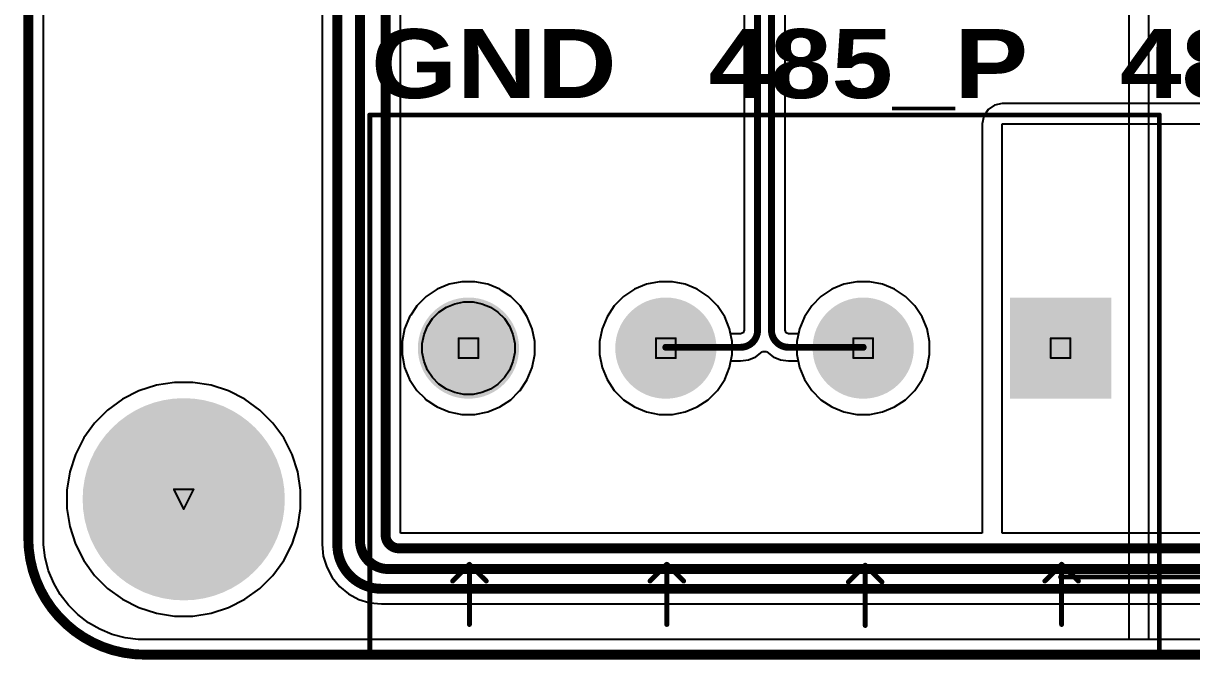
# Model space of a CAD drawing. Header units: inches. Extents: x -25 to 209, y 65 to 158.
# Drawn here: x -23.93 to 6.14, y 65.19 to 81.57 of the extents above; entities that cross this region are included whole.
import ezdxf

# ---------------------------------------------------------------- set-up
doc = ezdxf.new("R2010")
doc.units = ezdxf.units.IN
for name, color, linetype in [('Board Outline', 216, 'Continuous'), ('Bottom Layer', 5, 'Continuous'), ('Bottom Solder', 6, 'Continuous'), ('Drill Drawing', 1, 'Continuous'), ('Multi-Layer', 9, 'Continuous'), ('Pad Holes', 156, 'Continuous'), ('Top Layer', 1, 'Continuous'), ('Top Overlay', 2, 'Continuous'), ('Top Solder', 216, 'Continuous')]:
    doc.layers.add(name, color=color, linetype=linetype)
doc.styles.add('Arial Black_Bold', font='', dxfattribs={"height": 0.2})
doc.styles.get('Arial Black_Bold').set_extended_font_data('Arial Black', bold=True)

# ---------------------------------------------------------------- blocks, each defined once
blk = doc.blocks.new('TB008A_508_04BE_8')
at = {"layer": 'Bottom Layer'}
blk.add_hatch(color=5, dxfattribs=at).paths.add_polyline_path([(-1.2, 1.2), (1.2, 1.2), (1.2, -1.2), (-1.2, -1.2)])
h = blk.add_hatch(color=5, dxfattribs=at)
edge = h.paths.add_edge_path()
edge.add_arc((5.08, 0), 1.2, 0, 360)
h = blk.add_hatch(color=5, dxfattribs=at)
edge = h.paths.add_edge_path()
edge.add_arc((10.16, 0), 1.2, 0, 360)
h = blk.add_hatch(color=5, dxfattribs=at)
edge = h.paths.add_edge_path()
edge.add_arc((15.24, 0), 1.2, 0, 360)
at = {"layer": 'Bottom Solder'}
blk.add_hatch(color=6, dxfattribs=at).paths.add_polyline_path([(-1.302, 1.302), (1.302, 1.302), (1.302, -1.302), (-1.302, -1.302)])
h = blk.add_hatch(color=6, dxfattribs=at)
edge = h.paths.add_edge_path()
edge.add_arc((5.08, 0), 1.302, 0, 360)
h = blk.add_hatch(color=6, dxfattribs=at)
edge = h.paths.add_edge_path()
edge.add_arc((10.16, 0), 1.302, 0, 360)
h = blk.add_hatch(color=6, dxfattribs=at)
edge = h.paths.add_edge_path()
edge.add_arc((15.24, 0), 1.302, 0, 360)
at = {"layer": 'Multi-Layer'}
h = blk.add_hatch(color=9, dxfattribs=at)
edge = h.paths.add_edge_path()
edge.add_arc((5.08, 0), 1.2, 0, 360)
h = blk.add_hatch(color=9, dxfattribs=at)
edge = h.paths.add_edge_path()
edge.add_arc((10.16, 0), 1.2, 0, 360)
h = blk.add_hatch(color=9, dxfattribs=at)
edge = h.paths.add_edge_path()
edge.add_arc((15.24, 0), 1.2, 0, 360)
at = {"layer": 'Pad Holes'}
h = blk.add_hatch(color=7, dxfattribs=at)
edge = h.paths.add_edge_path()
edge.add_arc((0, 0), 0.8, 0, 360)
h = blk.add_hatch(color=7, dxfattribs=at)
edge = h.paths.add_edge_path()
edge.add_arc((5.08, 0), 0.8, 0, 360)
h = blk.add_hatch(color=7, dxfattribs=at)
edge = h.paths.add_edge_path()
edge.add_arc((10.16, 0), 0.8, 0, 360)
h = blk.add_hatch(color=7, dxfattribs=at)
edge = h.paths.add_edge_path()
edge.add_arc((15.24, 0), 0.8, 0, 360)
at = {"layer": 'Top Layer'}
blk.add_hatch(color=1, dxfattribs=at).paths.add_polyline_path([(-1.2, 1.2), (1.2, 1.2), (1.2, -1.2), (-1.2, -1.2)])
h = blk.add_hatch(color=1, dxfattribs=at)
edge = h.paths.add_edge_path()
edge.add_arc((5.08, 0), 1.2, 0, 360)
h = blk.add_hatch(color=1, dxfattribs=at)
edge = h.paths.add_edge_path()
edge.add_arc((10.16, 0), 1.2, 0, 360)
h = blk.add_hatch(color=1, dxfattribs=at)
edge = h.paths.add_edge_path()
edge.add_arc((15.24, 0), 1.2, 0, 360)
at = {"layer": 'Top Solder'}
blk.add_hatch(color=216, dxfattribs=at).paths.add_polyline_path([(-1.302, 1.302), (1.302, 1.302), (1.302, -1.302), (-1.302, -1.302)])
h = blk.add_hatch(color=216, dxfattribs=at)
edge = h.paths.add_edge_path()
edge.add_arc((5.08, 0), 1.302, 0, 360)
h = blk.add_hatch(color=216, dxfattribs=at)
edge = h.paths.add_edge_path()
edge.add_arc((10.16, 0), 1.302, 0, 360)
h = blk.add_hatch(color=216, dxfattribs=at)
edge = h.paths.add_edge_path()
edge.add_arc((15.24, 0), 1.302, 0, 360)
at = {"layer": 'Top Overlay'}
for points in [[(17.78, 7.89, 0.127, 0.127, 0), (-2.54, 7.89, 0.127, 0.127, 0)], [(-2.54, 7.89, 0.127, 0.127, 0), (-2.54, -6, 0.127, 0.127, 0)], [(17.78, 7.89, 0.127, 0.127, 0), (17.78, -6, 0.127, 0.127, 0)], [(-0.025, 7.112, 0.127, 0.127, 0), (-0.025, 5.563, 0.127, 0.127, 0)], [(5.029, 5.588, 0.127, 0.127, 0), (5.029, 7.137, 0.127, 0.127, 0)], [(10.135, 7.112, 0.127, 0.127, 0), (10.135, 5.563, 0.127, 0.127, 0)], [(15.215, 7.112, 0.127, 0.127, 0), (15.215, 5.563, 0.127, 0.127, 0)], [(-0.025, 5.563, 0.127, 0.127, 0), (-0.457, 5.994, 0.127, 0.127, 0)], [(0.406, 5.994, 0.127, 0.127, 0), (-0.025, 5.563, 0.127, 0.127, 0)], [(5.029, 5.588, 0.127, 0.127, 0), (4.597, 6.02, 0.127, 0.127, 0)], [(5.461, 6.02, 0.127, 0.127, 0), (5.029, 5.588, 0.127, 0.127, 0)], [(10.135, 5.563, 0.127, 0.127, 0), (9.703, 5.994, 0.127, 0.127, 0)], [(10.566, 5.994, 0.127, 0.127, 0), (10.135, 5.563, 0.127, 0.127, 0)], [(15.215, 5.563, 0.127, 0.127, 0), (14.783, 5.994, 0.127, 0.127, 0)], [(15.646, 5.994, 0.127, 0.127, 0), (15.215, 5.563, 0.127, 0.127, 0)], [(17.78, -6, 0.127, 0.127, 0), (-2.54, -6, 0.127, 0.127, 0)]]:
    blk.add_lwpolyline(points, format="xyseb", dxfattribs=at)
for points in [[(-2.572, 7.89, 0.0635, 0.0635, 1), (-2.508, 7.89, 0.0635, 0.0635, 1)], [(-2.572, 7.89, 0.0635, 0.0635, 1), (-2.508, 7.89, 0.0635, 0.0635, 1)], [(17.748, 7.89, 0.0635, 0.0635, 1), (17.812, 7.89, 0.0635, 0.0635, 1)], [(17.748, 7.89, 0.0635, 0.0635, 1), (17.812, 7.89, 0.0635, 0.0635, 1)], [(-0.057, 7.112, 0.0635, 0.0635, 1), (0.006, 7.112, 0.0635, 0.0635, 1)], [(4.997, 7.137, 0.0635, 0.0635, 1), (5.061, 7.137, 0.0635, 0.0635, 1)], [(10.103, 7.112, 0.0635, 0.0635, 1), (10.166, 7.112, 0.0635, 0.0635, 1)], [(15.183, 7.112, 0.0635, 0.0635, 1), (15.246, 7.112, 0.0635, 0.0635, 1)], [(-0.489, 5.994, 0.0635, 0.0635, 1), (-0.425, 5.994, 0.0635, 0.0635, 1)], [(0.375, 5.994, 0.0635, 0.0635, 1), (0.438, 5.994, 0.0635, 0.0635, 1)], [(4.566, 6.02, 0.0635, 0.0635, 1), (4.629, 6.02, 0.0635, 0.0635, 1)], [(5.429, 6.02, 0.0635, 0.0635, 1), (5.493, 6.02, 0.0635, 0.0635, 1)], [(9.671, 5.994, 0.0635, 0.0635, 1), (9.735, 5.994, 0.0635, 0.0635, 1)], [(10.535, 5.994, 0.0635, 0.0635, 1), (10.598, 5.994, 0.0635, 0.0635, 1)], [(14.751, 5.994, 0.0635, 0.0635, 1), (14.815, 5.994, 0.0635, 0.0635, 1)], [(15.615, 5.994, 0.0635, 0.0635, 1), (15.678, 5.994, 0.0635, 0.0635, 1)], [(-0.057, 5.563, 0.0635, 0.0635, 1), (0.006, 5.563, 0.0635, 0.0635, 1)], [(-0.057, 5.563, 0.0635, 0.0635, 1), (0.006, 5.563, 0.0635, 0.0635, 1)], [(-0.057, 5.563, 0.0635, 0.0635, 1), (0.006, 5.563, 0.0635, 0.0635, 1)], [(4.997, 5.588, 0.0635, 0.0635, 1), (5.061, 5.588, 0.0635, 0.0635, 1)], [(4.997, 5.588, 0.0635, 0.0635, 1), (5.061, 5.588, 0.0635, 0.0635, 1)], [(4.997, 5.588, 0.0635, 0.0635, 1), (5.061, 5.588, 0.0635, 0.0635, 1)], [(10.103, 5.563, 0.0635, 0.0635, 1), (10.166, 5.563, 0.0635, 0.0635, 1)], [(10.103, 5.563, 0.0635, 0.0635, 1), (10.166, 5.563, 0.0635, 0.0635, 1)], [(10.103, 5.563, 0.0635, 0.0635, 1), (10.166, 5.563, 0.0635, 0.0635, 1)], [(15.183, 5.563, 0.0635, 0.0635, 1), (15.246, 5.563, 0.0635, 0.0635, 1)], [(15.183, 5.563, 0.0635, 0.0635, 1), (15.246, 5.563, 0.0635, 0.0635, 1)], [(15.183, 5.563, 0.0635, 0.0635, 1), (15.246, 5.563, 0.0635, 0.0635, 1)], [(-2.572, -6, 0.0635, 0.0635, 1), (-2.508, -6, 0.0635, 0.0635, 1)], [(-2.572, -6, 0.0635, 0.0635, 1), (-2.508, -6, 0.0635, 0.0635, 1)], [(17.748, -6, 0.0635, 0.0635, 1), (17.812, -6, 0.0635, 0.0635, 1)], [(17.748, -6, 0.0635, 0.0635, 1), (17.812, -6, 0.0635, 0.0635, 1)]]:
    blk.add_lwpolyline(points, format="xyseb", close=True, dxfattribs=at)

msp = doc.modelspace()

# ---------------------------------------------------------------- hatches: boundary and pattern name
at = {"layer": 'Bottom Layer'}
h = msp.add_hatch(color=5, dxfattribs=at)
edge = h.paths.add_edge_path()
edge.add_arc((-19.8, 69.32), 2.5, 0, 360)
at = {"layer": 'Bottom Solder'}
h = msp.add_hatch(color=6, dxfattribs=at)
edge = h.paths.add_edge_path()
edge.add_arc((-19.8, 69.32), 2.602, 0, 360)
at = {"layer": 'Multi-Layer'}
h = msp.add_hatch(color=9, dxfattribs=at)
edge = h.paths.add_edge_path()
edge.add_arc((-19.8, 69.32), 2.5, 0, 360)
at = {"layer": 'Pad Holes'}
h = msp.add_hatch(color=7, dxfattribs=at)
edge = h.paths.add_edge_path()
edge.add_arc((-19.8, 69.32), 1.5, 0, 360)
at = {"layer": 'Top Layer'}
h = msp.add_hatch(color=1, dxfattribs=at)
edge = h.paths.add_edge_path()
edge.add_arc((-19.8, 69.32), 2.5, 0, 360)
at = {"layer": 'Top Solder'}
h = msp.add_hatch(color=216, dxfattribs=at)
edge = h.paths.add_edge_path()
edge.add_arc((-19.8, 69.32), 2.602, 0, 360)

# ---------------------------------------------------------------- linework, layer by layer
at = {"layer": 'Board Outline'}
for points in [[(-23.8, 68.32, 0.254, 0.254, 0), (-23.8, 116.32, 0.254, 0.254, 0)], [(-20.8, 65.32, 0.254, 0.254, -0.414214), (-23.8, 68.32, 0.254, 0.254, 0)], [(-20.8, 65.32, 0.254, 0.254, 0), (73.2, 65.32, 0.254, 0.254, 0)]]:
    msp.add_lwpolyline(points, format="xyseb", dxfattribs=at)
for points in [[(-23.864, 68.32, 0.127, 0.127, 1), (-23.737, 68.32, 0.127, 0.127, 1)], [(-23.864, 68.32, 0.127, 0.127, 1), (-23.737, 68.32, 0.127, 0.127, 1)], [(-20.864, 65.32, 0.127, 0.127, 1), (-20.737, 65.32, 0.127, 0.127, 1)], [(-20.864, 65.32, 0.127, 0.127, 1), (-20.737, 65.32, 0.127, 0.127, 1)]]:
    msp.add_lwpolyline(points, format="xyseb", close=True, dxfattribs=at)
at = {"layer": 'Bottom Layer'}
for p, q in [((-23.412, 68.32), (-23.412, 116.32)), ((4.521, 82.296), (4.521, 65.708)), ((5.039, 65.708), (5.039, 82.296)), ((-12.64, 74.918), (-12.97, 74.852)), ((-12.304, 74.918), (-12.64, 74.918)), ((-11.974, 74.852), (-12.304, 74.918)), ((-7.56, 74.918), (-7.89, 74.852)), ((-7.224, 74.918), (-7.56, 74.918)), ((-6.894, 74.852), (-7.224, 74.918)), ((-2.48, 74.918), (-2.81, 74.852)), ((-2.144, 74.918), (-2.48, 74.918)), ((-1.814, 74.852), (-2.144, 74.918)), ((-13.281, 74.724), (-13.561, 74.537)), ((-12.97, 74.852), (-13.281, 74.724)), ((-11.663, 74.724), (-11.974, 74.852)), ((-11.621, 74.695), (-11.663, 74.724)), ((-11.426, 74.565), (-11.621, 74.695)), ((-11.621, 74.695), (-11.621, 74.695)), ((-8.201, 74.724), (-8.481, 74.537)), ((-7.89, 74.852), (-8.201, 74.724)), ((-6.583, 74.724), (-6.894, 74.852)), ((-6.303, 74.537), (-6.583, 74.724)), ((-3.121, 74.724), (-3.401, 74.537)), ((-2.81, 74.852), (-3.121, 74.724)), ((-1.503, 74.724), (-1.814, 74.852)), ((-1.223, 74.537), (-1.503, 74.724)), ((-13.799, 74.299), (-13.827, 74.256)), ((-13.763, 74.335), (-13.799, 74.299)), ((-13.561, 74.537), (-13.763, 74.335)), ((-13.763, 74.335), (-13.763, 74.335)), ((-13.036, 74.265), (-12.819, 74.354)), ((-12.819, 74.354), (-12.589, 74.4)), ((-12.589, 74.4), (-12.355, 74.4)), ((-12.355, 74.4), (-12.125, 74.354)), ((-12.125, 74.354), (-11.908, 74.265)), ((-11.383, 74.537), (-11.426, 74.565)), ((-11.426, 74.565), (-11.426, 74.565)), ((-11.347, 74.501), (-11.383, 74.537)), ((-11.145, 74.299), (-11.347, 74.501)), ((-11.347, 74.501), (-11.347, 74.501)), ((-10.958, 74.019), (-11.145, 74.299)), ((-8.719, 74.299), (-8.906, 74.019)), ((-8.481, 74.537), (-8.719, 74.299)), ((-6.065, 74.299), (-6.303, 74.537)), ((-5.878, 74.019), (-6.065, 74.299)), ((-3.639, 74.299), (-3.826, 74.019)), ((-3.401, 74.537), (-3.639, 74.299)), ((-0.985, 74.299), (-1.223, 74.537)), ((-0.798, 74.019), (-0.985, 74.299)), ((-13.986, 74.019), (-14.114, 73.708)), ((-13.957, 74.061), (-13.986, 74.019)), ((-13.827, 74.256), (-13.957, 74.061)), ((-13.957, 74.061), (-13.957, 74.061)), ((-13.827, 74.256), (-13.827, 74.256)), ((-13.527, 73.774), (-13.396, 73.969)), ((-13.396, 73.969), (-13.231, 74.134)), ((-13.396, 73.969), (-13.396, 73.969)), ((-13.396, 73.969), (-13.396, 73.969)), ((-13.231, 74.134), (-13.036, 74.265)), ((-11.908, 74.265), (-11.713, 74.134)), ((-11.713, 74.134), (-11.713, 74.134)), ((-11.713, 74.134), (-11.713, 74.134)), ((-11.713, 74.134), (-11.548, 73.969)), ((-11.548, 73.969), (-11.417, 73.774)), ((-10.83, 73.708), (-10.958, 74.019)), ((-8.906, 74.019), (-9.034, 73.708)), ((-5.75, 73.708), (-5.878, 74.019)), ((-3.826, 74.019), (-3.954, 73.708)), ((-0.67, 73.708), (-0.798, 74.019)), ((-14.114, 73.708), (-14.18, 73.378)), ((-13.616, 73.557), (-13.527, 73.774)), ((-11.417, 73.774), (-11.328, 73.557)), ((-10.764, 73.378), (-10.83, 73.708)), ((-9.034, 73.708), (-9.1, 73.378)), ((-5.684, 73.378), (-5.75, 73.708)), ((-3.954, 73.708), (-4.02, 73.378)), ((-0.604, 73.378), (-0.67, 73.708)), ((-14.18, 73.378), (-14.18, 73.042)), ((-13.662, 73.327), (-13.616, 73.557)), ((-11.328, 73.557), (-11.282, 73.327)), ((-10.764, 73.042), (-10.764, 73.378)), ((-9.1, 73.378), (-9.1, 73.042)), ((-5.684, 73.042), (-5.684, 73.378)), ((-4.02, 73.378), (-4.02, 73.042)), ((-0.604, 73.042), (-0.604, 73.378)), ((-13.662, 73.093), (-13.662, 73.327)), ((-13.616, 72.863), (-13.662, 73.093)), ((-11.282, 73.093), (-11.328, 72.863)), ((-11.282, 73.327), (-11.282, 73.093)), ((-14.18, 73.042), (-14.114, 72.712)), ((-13.527, 72.646), (-13.616, 72.863)), ((-11.328, 72.863), (-11.417, 72.646)), ((-10.83, 72.712), (-10.764, 73.042)), ((-9.1, 73.042), (-9.034, 72.712)), ((-5.75, 72.712), (-5.684, 73.042)), ((-4.02, 73.042), (-3.954, 72.712)), ((-0.67, 72.712), (-0.604, 73.042)), ((-14.114, 72.712), (-13.986, 72.401)), ((-13.396, 72.451), (-13.527, 72.646)), ((-11.417, 72.646), (-11.548, 72.451)), ((-10.958, 72.401), (-10.83, 72.712)), ((-9.034, 72.712), (-8.906, 72.401)), ((-5.878, 72.401), (-5.75, 72.712)), ((-3.954, 72.712), (-3.826, 72.401)), ((-0.798, 72.401), (-0.67, 72.712)), ((-20.504, 72.254), (-20.955, 72.108)), ((-20.037, 72.328), (-20.504, 72.254)), ((-19.563, 72.328), (-20.037, 72.328)), ((-19.096, 72.254), (-19.563, 72.328)), ((-18.645, 72.108), (-19.096, 72.254)), ((-13.986, 72.401), (-13.799, 72.121)), ((-13.231, 72.286), (-13.396, 72.451)), ((-13.036, 72.155), (-13.231, 72.286)), ((-13.231, 72.286), (-13.231, 72.286)), ((-13.231, 72.286), (-13.231, 72.286)), ((-11.713, 72.286), (-11.908, 72.155)), ((-11.548, 72.451), (-11.713, 72.286)), ((-11.548, 72.451), (-11.548, 72.451)), ((-11.548, 72.451), (-11.548, 72.451)), ((-11.145, 72.121), (-11.117, 72.164)), ((-11.117, 72.164), (-10.987, 72.359)), ((-11.117, 72.164), (-11.117, 72.164)), ((-10.987, 72.359), (-10.958, 72.401)), ((-10.987, 72.359), (-10.987, 72.359)), ((-8.906, 72.401), (-8.719, 72.121)), ((-6.065, 72.121), (-5.878, 72.401)), ((-3.826, 72.401), (-3.639, 72.121)), ((-0.985, 72.121), (-0.798, 72.401)), ((-21.377, 71.893), (-21.76, 71.614)), ((-20.955, 72.108), (-21.377, 71.893)), ((-18.223, 71.893), (-18.645, 72.108)), ((-17.84, 71.614), (-18.223, 71.893)), ((-13.799, 72.121), (-13.597, 71.919)), ((-13.597, 71.919), (-13.597, 71.919)), ((-13.597, 71.919), (-13.561, 71.883)), ((-13.561, 71.883), (-13.518, 71.855)), ((-12.819, 72.066), (-13.036, 72.155)), ((-12.589, 72.02), (-12.819, 72.066)), ((-12.355, 72.02), (-12.589, 72.02)), ((-12.125, 72.066), (-12.355, 72.02)), ((-11.908, 72.155), (-12.125, 72.066)), ((-11.663, 71.696), (-11.383, 71.883)), ((-11.383, 71.883), (-11.181, 72.085)), ((-11.181, 72.085), (-11.145, 72.121)), ((-11.181, 72.085), (-11.181, 72.085)), ((-8.719, 72.121), (-8.481, 71.883)), ((-8.481, 71.883), (-8.201, 71.696)), ((-6.583, 71.696), (-6.303, 71.883)), ((-6.303, 71.883), (-6.065, 72.121)), ((-3.639, 72.121), (-3.401, 71.883)), ((-3.401, 71.883), (-3.121, 71.696)), ((-1.503, 71.696), (-1.223, 71.883)), ((-1.223, 71.883), (-0.985, 72.121)), ((-21.76, 71.614), (-22.094, 71.28)), ((-17.506, 71.28), (-17.84, 71.614)), ((-13.518, 71.855), (-13.518, 71.855)), ((-13.518, 71.855), (-13.324, 71.725)), ((-13.324, 71.725), (-13.324, 71.725)), ((-13.324, 71.725), (-13.281, 71.696)), ((-13.281, 71.696), (-12.97, 71.568)), ((-12.97, 71.568), (-12.64, 71.502)), ((-12.304, 71.502), (-11.974, 71.568)), ((-11.974, 71.568), (-11.663, 71.696)), ((-8.201, 71.696), (-7.89, 71.568)), ((-7.89, 71.568), (-7.56, 71.502)), ((-7.224, 71.502), (-6.894, 71.568)), ((-6.894, 71.568), (-6.583, 71.696)), ((-3.121, 71.696), (-2.81, 71.568)), ((-2.81, 71.568), (-2.48, 71.502)), ((-2.144, 71.502), (-1.814, 71.568)), ((-1.814, 71.568), (-1.503, 71.696)), ((-22.094, 71.28), (-22.373, 70.897)), ((-17.227, 70.897), (-17.506, 71.28)), ((-12.64, 71.502), (-12.304, 71.502)), ((-7.56, 71.502), (-7.224, 71.502)), ((-2.48, 71.502), (-2.144, 71.502)), ((-22.373, 70.897), (-22.588, 70.475)), ((-17.012, 70.475), (-17.227, 70.897)), ((-22.588, 70.475), (-22.734, 70.024)), ((-16.866, 70.024), (-17.012, 70.475)), ((-22.734, 70.024), (-22.808, 69.557)), ((-16.792, 69.557), (-16.866, 70.024)), ((-22.808, 69.557), (-22.808, 69.083)), ((-16.792, 69.083), (-16.792, 69.557)), ((-22.808, 69.083), (-22.734, 68.616)), ((-16.866, 68.616), (-16.792, 69.083)), ((-22.734, 68.616), (-22.588, 68.165)), ((-17.012, 68.165), (-16.866, 68.616)), ((-23.412, 68.149), (-23.412, 68.32)), ((-23.367, 67.809), (-23.412, 68.149)), ((-22.588, 68.165), (-22.373, 67.743)), ((-17.227, 67.743), (-17.012, 68.165)), ((-23.278, 67.479), (-23.367, 67.809)), ((-22.373, 67.743), (-22.094, 67.36)), ((-17.506, 67.36), (-17.227, 67.743)), ((-23.147, 67.162), (-23.278, 67.479)), ((-22.094, 67.36), (-21.76, 67.026)), ((-17.84, 67.026), (-17.506, 67.36)), ((-22.976, 66.866), (-23.147, 67.162)), ((-22.768, 66.594), (-22.976, 66.866)), ((-21.76, 67.026), (-21.377, 66.747)), ((-18.223, 66.747), (-17.84, 67.026)), ((-22.526, 66.352), (-22.768, 66.594)), ((-21.377, 66.747), (-20.955, 66.532)), ((-20.955, 66.532), (-20.504, 66.386)), ((-19.096, 66.386), (-18.645, 66.532)), ((-18.645, 66.532), (-18.223, 66.747)), ((-22.254, 66.144), (-22.526, 66.352)), ((-20.504, 66.386), (-20.037, 66.312)), ((-20.037, 66.312), (-19.563, 66.312)), ((-19.563, 66.312), (-19.096, 66.386)), ((-21.958, 65.973), (-22.254, 66.144)), ((-21.641, 65.842), (-21.958, 65.973)), ((-21.311, 65.753), (-21.641, 65.842)), ((-20.971, 65.708), (-21.311, 65.753)), ((4.521, 65.708), (-20.971, 65.708)), ((73.371, 65.708), (5.039, 65.708))]:
    msp.add_line(p, q, dxfattribs=at)
at = {"layer": 'Drill Drawing'}
for points in [[(-12.726, 73.464, 0.0508, 0.0508, 0), (-12.218, 73.464, 0.0508, 0.0508, 0)], [(-12.726, 72.956, 0.0508, 0.0508, 0), (-12.726, 73.464, 0.0508, 0.0508, 0)], [(-12.218, 72.956, 0.0508, 0.0508, 0), (-12.218, 73.464, 0.0508, 0.0508, 0)], [(-7.646, 73.464, 0.0508, 0.0508, 0), (-7.138, 73.464, 0.0508, 0.0508, 0)], [(-7.646, 72.956, 0.0508, 0.0508, 0), (-7.646, 73.464, 0.0508, 0.0508, 0)], [(-7.138, 72.956, 0.0508, 0.0508, 0), (-7.138, 73.464, 0.0508, 0.0508, 0)], [(-2.566, 73.464, 0.0508, 0.0508, 0), (-2.058, 73.464, 0.0508, 0.0508, 0)], [(-2.566, 72.956, 0.0508, 0.0508, 0), (-2.566, 73.464, 0.0508, 0.0508, 0)], [(-2.058, 72.956, 0.0508, 0.0508, 0), (-2.058, 73.464, 0.0508, 0.0508, 0)], [(2.514, 73.464, 0.0508, 0.0508, 0), (3.022, 73.464, 0.0508, 0.0508, 0)], [(2.514, 72.956, 0.0508, 0.0508, 0), (2.514, 73.464, 0.0508, 0.0508, 0)], [(3.022, 72.956, 0.0508, 0.0508, 0), (3.022, 73.464, 0.0508, 0.0508, 0)], [(-12.726, 72.956, 0.0508, 0.0508, 0), (-12.218, 72.956, 0.0508, 0.0508, 0)], [(-7.646, 72.956, 0.0508, 0.0508, 0), (-7.138, 72.956, 0.0508, 0.0508, 0)], [(-2.566, 72.956, 0.0508, 0.0508, 0), (-2.058, 72.956, 0.0508, 0.0508, 0)], [(2.514, 72.956, 0.0508, 0.0508, 0), (3.022, 72.956, 0.0508, 0.0508, 0)], [(-20.054, 69.574, 0.0508, 0.0508, 0), (-19.546, 69.574, 0.0508, 0.0508, 0)], [(-20.054, 69.574, 0.0508, 0.0508, 0), (-19.8, 69.066, 0.0508, 0.0508, 0)], [(-19.8, 69.066, 0.0508, 0.0508, 0), (-19.546, 69.574, 0.0508, 0.0508, 0)]]:
    msp.add_lwpolyline(points, format="xyseb", dxfattribs=at)
for points in [[(-12.739, 73.464, 0.0254, 0.0254, 1), (-12.713, 73.464, 0.0254, 0.0254, 1)], [(-12.739, 73.464, 0.0254, 0.0254, 1), (-12.713, 73.464, 0.0254, 0.0254, 1)], [(-12.231, 73.464, 0.0254, 0.0254, 1), (-12.205, 73.464, 0.0254, 0.0254, 1)], [(-12.231, 73.464, 0.0254, 0.0254, 1), (-12.205, 73.464, 0.0254, 0.0254, 1)], [(-7.659, 73.464, 0.0254, 0.0254, 1), (-7.633, 73.464, 0.0254, 0.0254, 1)], [(-7.659, 73.464, 0.0254, 0.0254, 1), (-7.633, 73.464, 0.0254, 0.0254, 1)], [(-7.151, 73.464, 0.0254, 0.0254, 1), (-7.125, 73.464, 0.0254, 0.0254, 1)], [(-7.151, 73.464, 0.0254, 0.0254, 1), (-7.125, 73.464, 0.0254, 0.0254, 1)], [(-2.579, 73.464, 0.0254, 0.0254, 1), (-2.553, 73.464, 0.0254, 0.0254, 1)], [(-2.579, 73.464, 0.0254, 0.0254, 1), (-2.553, 73.464, 0.0254, 0.0254, 1)], [(-2.071, 73.464, 0.0254, 0.0254, 1), (-2.045, 73.464, 0.0254, 0.0254, 1)], [(-2.071, 73.464, 0.0254, 0.0254, 1), (-2.045, 73.464, 0.0254, 0.0254, 1)], [(2.501, 73.464, 0.0254, 0.0254, 1), (2.527, 73.464, 0.0254, 0.0254, 1)], [(2.501, 73.464, 0.0254, 0.0254, 1), (2.527, 73.464, 0.0254, 0.0254, 1)], [(3.009, 73.464, 0.0254, 0.0254, 1), (3.035, 73.464, 0.0254, 0.0254, 1)], [(3.009, 73.464, 0.0254, 0.0254, 1), (3.035, 73.464, 0.0254, 0.0254, 1)], [(-12.739, 72.956, 0.0254, 0.0254, 1), (-12.713, 72.956, 0.0254, 0.0254, 1)], [(-12.739, 72.956, 0.0254, 0.0254, 1), (-12.713, 72.956, 0.0254, 0.0254, 1)], [(-12.231, 72.956, 0.0254, 0.0254, 1), (-12.205, 72.956, 0.0254, 0.0254, 1)], [(-12.231, 72.956, 0.0254, 0.0254, 1), (-12.205, 72.956, 0.0254, 0.0254, 1)], [(-7.659, 72.956, 0.0254, 0.0254, 1), (-7.633, 72.956, 0.0254, 0.0254, 1)], [(-7.659, 72.956, 0.0254, 0.0254, 1), (-7.633, 72.956, 0.0254, 0.0254, 1)], [(-7.151, 72.956, 0.0254, 0.0254, 1), (-7.125, 72.956, 0.0254, 0.0254, 1)], [(-7.151, 72.956, 0.0254, 0.0254, 1), (-7.125, 72.956, 0.0254, 0.0254, 1)], [(-2.579, 72.956, 0.0254, 0.0254, 1), (-2.553, 72.956, 0.0254, 0.0254, 1)], [(-2.579, 72.956, 0.0254, 0.0254, 1), (-2.553, 72.956, 0.0254, 0.0254, 1)], [(-2.071, 72.956, 0.0254, 0.0254, 1), (-2.045, 72.956, 0.0254, 0.0254, 1)], [(-2.071, 72.956, 0.0254, 0.0254, 1), (-2.045, 72.956, 0.0254, 0.0254, 1)], [(2.501, 72.956, 0.0254, 0.0254, 1), (2.527, 72.956, 0.0254, 0.0254, 1)], [(2.501, 72.956, 0.0254, 0.0254, 1), (2.527, 72.956, 0.0254, 0.0254, 1)], [(3.009, 72.956, 0.0254, 0.0254, 1), (3.035, 72.956, 0.0254, 0.0254, 1)], [(3.009, 72.956, 0.0254, 0.0254, 1), (3.035, 72.956, 0.0254, 0.0254, 1)], [(-20.067, 69.574, 0.0254, 0.0254, 1), (-20.041, 69.574, 0.0254, 0.0254, 1)], [(-20.067, 69.574, 0.0254, 0.0254, 1), (-20.041, 69.574, 0.0254, 0.0254, 1)], [(-19.559, 69.574, 0.0254, 0.0254, 1), (-19.533, 69.574, 0.0254, 0.0254, 1)], [(-19.559, 69.574, 0.0254, 0.0254, 1), (-19.533, 69.574, 0.0254, 0.0254, 1)], [(-19.813, 69.066, 0.0254, 0.0254, 1), (-19.787, 69.066, 0.0254, 0.0254, 1)], [(-19.813, 69.066, 0.0254, 0.0254, 1), (-19.787, 69.066, 0.0254, 0.0254, 1)]]:
    msp.add_lwpolyline(points, format="xyseb", close=True, dxfattribs=at)
at = {"layer": 'Top Layer'}
for p, q in [((-23.412, 68.32), (-23.412, 116.32)), ((-16.236, 92.795), (-16.236, 68.153)), ((-14.217, 68.446), (-14.217, 88.367)), ((-5.38, 81.939), (-5.38, 73.673)), ((-4.325, 73.673), (-4.325, 81.8)), ((1.07, 79.463), (0.902, 79.351)), ((1.268, 79.503), (1.07, 79.463)), ((17.48, 79.503), (1.268, 79.503)), ((0.789, 79.183), (0.75, 78.985)), ((0.902, 79.351), (0.789, 79.183)), ((0.75, 78.985), (0.75, 68.446)), ((1.268, 68.446), (1.268, 78.985)), ((1.268, 78.985), (17.48, 78.985)), ((-7.56, 74.918), (-7.89, 74.852)), ((-7.224, 74.918), (-7.56, 74.918)), ((-6.894, 74.852), (-7.224, 74.918)), ((-2.48, 74.918), (-2.81, 74.852)), ((-2.144, 74.918), (-2.48, 74.918)), ((-1.814, 74.852), (-2.144, 74.918)), ((-8.201, 74.724), (-8.481, 74.537)), ((-7.89, 74.852), (-8.201, 74.724)), ((-6.583, 74.724), (-6.894, 74.852)), ((-6.303, 74.537), (-6.583, 74.724)), ((-3.121, 74.724), (-3.401, 74.537)), ((-2.81, 74.852), (-3.121, 74.724)), ((-1.503, 74.724), (-1.814, 74.852)), ((-1.223, 74.537), (-1.503, 74.724)), ((-8.719, 74.299), (-8.906, 74.019)), ((-8.481, 74.537), (-8.719, 74.299)), ((-6.065, 74.299), (-6.303, 74.537)), ((-5.878, 74.019), (-6.065, 74.299)), ((-3.639, 74.299), (-3.826, 74.019)), ((-3.401, 74.537), (-3.639, 74.299)), ((-0.985, 74.299), (-1.223, 74.537)), ((-0.798, 74.019), (-0.985, 74.299)), ((-8.906, 74.019), (-9.034, 73.708)), ((-5.75, 73.708), (-5.878, 74.019)), ((-3.826, 74.019), (-3.954, 73.708)), ((-0.67, 73.708), (-0.798, 74.019)), ((-9.034, 73.708), (-9.1, 73.378)), ((-5.724, 73.581), (-5.75, 73.708)), ((-5.379, 73.671), (-5.406, 73.607)), ((-5.38, 73.673), (-5.379, 73.671)), ((-4.325, 73.671), (-4.325, 73.673)), ((-4.298, 73.607), (-4.325, 73.671)), ((-3.954, 73.708), (-3.98, 73.581)), ((-0.604, 73.378), (-0.67, 73.708)), ((-9.1, 73.378), (-9.1, 73.042)), ((-5.472, 73.581), (-5.724, 73.581)), ((-5.47, 73.58), (-5.472, 73.581)), ((-5.406, 73.607), (-5.47, 73.58)), ((-4.234, 73.58), (-4.298, 73.607)), ((-4.232, 73.581), (-4.234, 73.58)), ((-3.98, 73.581), (-4.232, 73.581)), ((-0.604, 73.042), (-0.604, 73.378)), ((-5.076, 72.987), (-4.912, 73.113)), ((-4.912, 73.113), (-4.903, 73.125)), ((-4.903, 73.125), (-4.801, 73.125)), ((-4.801, 73.125), (-4.792, 73.113)), ((-4.792, 73.113), (-4.628, 72.987)), ((-9.1, 73.042), (-9.034, 72.712)), ((-5.75, 72.712), (-5.716, 72.881)), ((-5.716, 72.881), (-5.472, 72.881)), ((-5.472, 72.881), (-5.267, 72.908)), ((-5.472, 72.881), (-5.472, 72.881)), ((-5.267, 72.908), (-5.076, 72.987)), ((-4.628, 72.987), (-4.437, 72.908)), ((-4.437, 72.908), (-4.232, 72.881)), ((-4.232, 72.881), (-4.232, 72.881)), ((-4.232, 72.881), (-3.988, 72.881)), ((-3.988, 72.881), (-3.954, 72.712)), ((-0.67, 72.712), (-0.604, 73.042)), ((-9.034, 72.712), (-8.906, 72.401)), ((-5.878, 72.401), (-5.75, 72.712)), ((-3.954, 72.712), (-3.826, 72.401)), ((-0.798, 72.401), (-0.67, 72.712)), ((-20.504, 72.254), (-20.955, 72.108)), ((-20.037, 72.328), (-20.504, 72.254)), ((-19.563, 72.328), (-20.037, 72.328)), ((-19.096, 72.254), (-19.563, 72.328)), ((-18.645, 72.108), (-19.096, 72.254)), ((-8.906, 72.401), (-8.719, 72.121)), ((-6.065, 72.121), (-5.878, 72.401)), ((-3.826, 72.401), (-3.639, 72.121)), ((-0.985, 72.121), (-0.798, 72.401)), ((-21.377, 71.893), (-21.76, 71.614)), ((-20.955, 72.108), (-21.377, 71.893)), ((-18.223, 71.893), (-18.645, 72.108)), ((-17.84, 71.614), (-18.223, 71.893)), ((-8.719, 72.121), (-8.481, 71.883)), ((-8.481, 71.883), (-8.201, 71.696)), ((-6.583, 71.696), (-6.303, 71.883)), ((-6.303, 71.883), (-6.065, 72.121)), ((-3.639, 72.121), (-3.401, 71.883)), ((-3.401, 71.883), (-3.121, 71.696)), ((-1.503, 71.696), (-1.223, 71.883)), ((-1.223, 71.883), (-0.985, 72.121)), ((-21.76, 71.614), (-22.094, 71.28)), ((-17.506, 71.28), (-17.84, 71.614)), ((-8.201, 71.696), (-7.89, 71.568)), ((-7.89, 71.568), (-7.56, 71.502)), ((-7.224, 71.502), (-6.894, 71.568)), ((-6.894, 71.568), (-6.583, 71.696)), ((-3.121, 71.696), (-2.81, 71.568)), ((-2.81, 71.568), (-2.48, 71.502)), ((-2.144, 71.502), (-1.814, 71.568)), ((-1.814, 71.568), (-1.503, 71.696)), ((-22.094, 71.28), (-22.373, 70.897)), ((-17.227, 70.897), (-17.506, 71.28)), ((-7.56, 71.502), (-7.224, 71.502)), ((-2.48, 71.502), (-2.144, 71.502)), ((-22.373, 70.897), (-22.588, 70.475)), ((-17.012, 70.475), (-17.227, 70.897)), ((-22.588, 70.475), (-22.734, 70.024)), ((-16.866, 70.024), (-17.012, 70.475)), ((-22.734, 70.024), (-22.808, 69.557)), ((-16.792, 69.557), (-16.866, 70.024)), ((-22.808, 69.557), (-22.808, 69.083)), ((-16.792, 69.083), (-16.792, 69.557)), ((-22.808, 69.083), (-22.734, 68.616)), ((-16.866, 68.616), (-16.792, 69.083)), ((-22.734, 68.616), (-22.588, 68.165)), ((-17.012, 68.165), (-16.866, 68.616)), ((-23.412, 68.149), (-23.412, 68.32)), ((0.75, 68.446), (-14.217, 68.446)), ((64.926, 68.446), (1.268, 68.446)), ((-23.367, 67.809), (-23.412, 68.149)), ((-22.588, 68.165), (-22.373, 67.743)), ((-17.227, 67.743), (-17.012, 68.165)), ((-16.236, 68.153), (-16.236, 68.152)), ((-16.236, 68.152), (-16.207, 67.856)), ((-23.278, 67.479), (-23.367, 67.809)), ((-22.373, 67.743), (-22.094, 67.36)), ((-17.506, 67.36), (-17.227, 67.743)), ((-16.207, 67.856), (-16.12, 67.569)), ((-23.147, 67.162), (-23.278, 67.479)), ((-22.094, 67.36), (-21.76, 67.026)), ((-17.84, 67.026), (-17.506, 67.36)), ((-16.12, 67.569), (-15.979, 67.306)), ((-22.976, 66.866), (-23.147, 67.162)), ((-15.979, 67.306), (-15.789, 67.074)), ((-15.789, 67.074), (-15.558, 66.884)), ((-22.768, 66.594), (-22.976, 66.866)), ((-21.76, 67.026), (-21.377, 66.747)), ((-18.223, 66.747), (-17.84, 67.026)), ((-15.558, 66.884), (-15.294, 66.743)), ((-22.526, 66.352), (-22.768, 66.594)), ((-21.377, 66.747), (-20.955, 66.532)), ((-20.955, 66.532), (-20.504, 66.386)), ((-19.096, 66.386), (-18.645, 66.532)), ((-18.645, 66.532), (-18.223, 66.747)), ((-15.294, 66.743), (-15.008, 66.657)), ((-15.008, 66.657), (-14.711, 66.627)), ((-14.711, 66.627), (-14.71, 66.627)), ((-14.71, 66.627), (65.143, 66.627)), ((-22.254, 66.144), (-22.526, 66.352)), ((-20.504, 66.386), (-20.037, 66.312)), ((-20.037, 66.312), (-19.563, 66.312)), ((-19.563, 66.312), (-19.096, 66.386)), ((-21.958, 65.973), (-22.254, 66.144)), ((-21.641, 65.842), (-21.958, 65.973)), ((-21.311, 65.753), (-21.641, 65.842)), ((-20.971, 65.708), (-21.311, 65.753)), ((73.371, 65.708), (-20.971, 65.708))]:
    msp.add_line(p, q, dxfattribs=at)
for points in [[(-15.848, 68.153, 0.254, 0.254, 0), (-15.848, 92.795, 0.254, 0.254, 0)], [(-15.264, 68.255, 0.254, 0.254, 0), (-15.264, 89.006, 0.254, 0.254, 0)], [(-14.605, 68.402, 0.254, 0.254, 0), (-14.605, 88.367, 0.254, 0.254, 0)], [(-5.03, 73.673, 0.178, 0.178, 0), (-5.03, 85.389, 0.178, 0.178, 0)], [(-4.674, 73.673, 0.178, 0.178, 0), (-4.674, 85.389, 0.178, 0.178, 0)], [(-5.03, 73.673, 0.178, 0.178, -0.414214), (-5.472, 73.231, 0.178, 0.178, 0)], [(-4.232, 73.231, 0.178, 0.178, -0.414214), (-4.674, 73.673, 0.178, 0.178, 0)], [(-7.392, 73.231, 0.178, 0.178, 0), (-5.472, 73.231, 0.178, 0.178, 0)], [(-4.232, 73.231, 0.178, 0.178, 0), (-2.312, 73.231, 0.178, 0.178, 0)], [(-14.71, 67.016, 0.254, 0.254, -0.414214), (-15.848, 68.153, 0.254, 0.254, 0)], [(-14.532, 67.524, 0.254, 0.254, -0.414214), (-15.264, 68.255, 0.254, 0.254, 0)], [(-14.26, 68.057, 0.254, 0.254, -0.414214), (-14.605, 68.402, 0.254, 0.254, 0)], [(-14.26, 68.057, 0.254, 0.254, 0), (64.926, 68.057, 0.254, 0.254, 0)], [(-14.532, 67.524, 0.254, 0.254, 0), (65.028, 67.524, 0.254, 0.254, 0)], [(-14.71, 67.016, 0.254, 0.254, 0), (65.143, 67.016, 0.254, 0.254, 0)]]:
    msp.add_lwpolyline(points, format="xyseb", dxfattribs=at)
for points in [[(-5.074, 73.673, 0.0889, 0.0889, 1), (-4.985, 73.673, 0.0889, 0.0889, 1)], [(-5.074, 73.673, 0.0889, 0.0889, 1), (-4.985, 73.673, 0.0889, 0.0889, 1)], [(-4.719, 73.673, 0.0889, 0.0889, 1), (-4.63, 73.673, 0.0889, 0.0889, 1)], [(-4.719, 73.673, 0.0889, 0.0889, 1), (-4.63, 73.673, 0.0889, 0.0889, 1)], [(-7.437, 73.231, 0.0889, 0.0889, 1), (-7.348, 73.231, 0.0889, 0.0889, 1)], [(-5.517, 73.231, 0.0889, 0.0889, 1), (-5.428, 73.231, 0.0889, 0.0889, 1)], [(-5.517, 73.231, 0.0889, 0.0889, 1), (-5.428, 73.231, 0.0889, 0.0889, 1)], [(-4.276, 73.231, 0.0889, 0.0889, 1), (-4.188, 73.231, 0.0889, 0.0889, 1)], [(-4.276, 73.231, 0.0889, 0.0889, 1), (-4.188, 73.231, 0.0889, 0.0889, 1)], [(-2.357, 73.231, 0.0889, 0.0889, 1), (-2.268, 73.231, 0.0889, 0.0889, 1)], [(-15.911, 68.153, 0.127, 0.127, 1), (-15.784, 68.153, 0.127, 0.127, 1)], [(-15.911, 68.153, 0.127, 0.127, 1), (-15.784, 68.153, 0.127, 0.127, 1)], [(-15.327, 68.255, 0.127, 0.127, 1), (-15.2, 68.255, 0.127, 0.127, 1)], [(-15.327, 68.255, 0.127, 0.127, 1), (-15.2, 68.255, 0.127, 0.127, 1)], [(-14.668, 68.402, 0.127, 0.127, 1), (-14.541, 68.402, 0.127, 0.127, 1)], [(-14.668, 68.402, 0.127, 0.127, 1), (-14.541, 68.402, 0.127, 0.127, 1)], [(-14.324, 68.057, 0.127, 0.127, 1), (-14.197, 68.057, 0.127, 0.127, 1)], [(-14.324, 68.057, 0.127, 0.127, 1), (-14.197, 68.057, 0.127, 0.127, 1)], [(-14.596, 67.524, 0.127, 0.127, 1), (-14.469, 67.524, 0.127, 0.127, 1)], [(-14.596, 67.524, 0.127, 0.127, 1), (-14.469, 67.524, 0.127, 0.127, 1)], [(-14.774, 67.016, 0.127, 0.127, 1), (-14.647, 67.016, 0.127, 0.127, 1)], [(-14.774, 67.016, 0.127, 0.127, 1), (-14.647, 67.016, 0.127, 0.127, 1)]]:
    msp.add_lwpolyline(points, format="xyseb", close=True, dxfattribs=at)
at = {"layer": 'Top Overlay'}
msp.add_lwpolyline([(2.768, 67.32, 0.127, 0.127, 0), (14.605, 67.32, 0.127, 0.127, 0)], format="xyseb", dxfattribs=at)
msp.add_lwpolyline([(2.736, 67.32, 0.0635, 0.0635, 1), (2.8, 67.32, 0.0635, 0.0635, 1)], format="xyseb", close=True, dxfattribs=at)

# ---------------------------------------------------------------- block references
at = {"rotation": 180}
msp.add_blockref('TB008A_508_04BE_8', (2.768, 73.21), dxfattribs=at)

# ---------------------------------------------------------------- texts
at = {"layer": 'Top Overlay', "style": 'Arial Black_Bold'}
msp.add_text('GND   485_P   485_N   12V', height=1.778, rotation=360, dxfattribs=at).set_placement((-14.976, 79.643))

doc.saveas('drawing.dxf')
